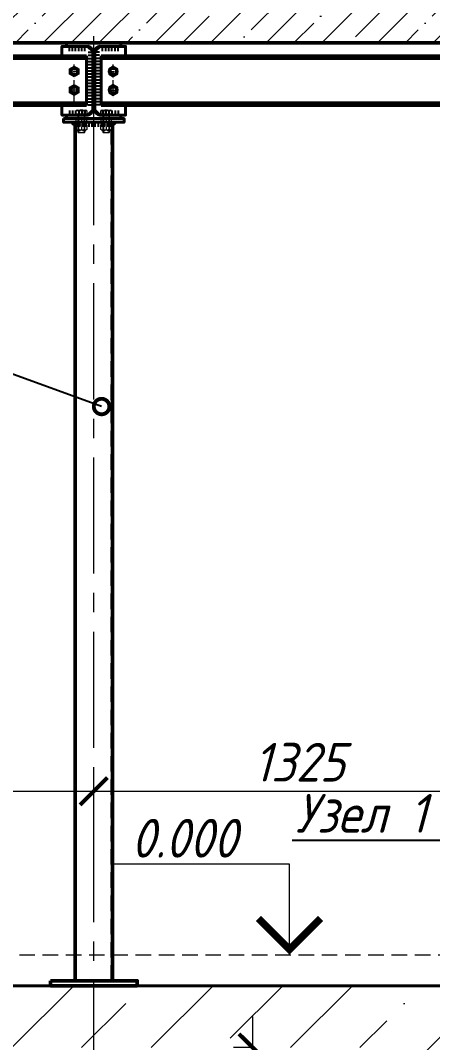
# Model space of a CAD drawing. Header units: millimetres. Extents: x 504091 to 2165846, y 135022 to 442887.
# Drawn here: x 888819 to 890147, y 245371 to 248672 of the extents above; entities that cross this region are included whole.
import ezdxf
from ezdxf import colors
from ezdxf.entities.mleader import LeaderData, LeaderLine
from ezdxf.math import Vec2, Vec3

# ---------------------------------------------------------------- set-up
doc = ezdxf.new("R2010")
doc.units = ezdxf.units.MM
for name, pattern in [('( Dashed )', [0.75, 0.5, -0.25]), ('CENTER2', [1.125, 0.75, -0.125, 0.125, -0.125]), ('осеваяX2', [4, 2.5, -0.5, 0.5, -0.5])]:
    doc.linetypes.add(name, pattern=pattern)
doc.layers.get('Defpoints').update_dxf_attribs({"color": 255})
for name, color, linetype in [('PDF _Геометрия', 7, 'Continuous'), ('PDF _Сплошная заливка', 7, 'Continuous'), ('SGRAND', 7, 'Continuous'), ('металл', 124, 'Continuous')]:
    doc.layers.add(name, color=color, linetype=linetype)
for name, color, linetype, lineweight in [('Лестницы', 7, 'Continuous', 18), ('Монолит тонкий', 204, 'Continuous', 9), ('Оси', 165, 'осеваяX2', 13), ('Размер', 7, 'Continuous', 13), ('размеры', 7, 'Continuous', 9), ('Размеры КР', 164, 'Continuous', 9)]:
    doc.layers.add(name, color=color, linetype=linetype, lineweight=lineweight)
doc.styles.add('GOST 2.304_new', font='isocpeur.ttf', dxfattribs={"width": 0.9, "oblique": 15})
doc.dimstyles.new('SPDS 1_50', dxfattribs={"dimscale": 50, "dimtxt": 2.5, "dimasz": 1.77, "dimexe": 1.25, "dimexo": 0.625, "dimtad": 1, "dimdec": 0, "dimrnd": 0.001, "dimzin": 9, "dimtxsty": 'GOST 2.304_new', "dimblk": 'ARCHTICK', "dimcen": 2.5, "dimdle": 2, "dimclrt": 256, "dimadec": 0, "dimazin": 2, "dimtfac": 0.75, "dimtdec": 0, "dimtmove": 1, "dimatfit": 3, "dimfxl": 0, "dimtolj": 1, "dimlwd": 9, "dimlwe": 9, "dimarcsym": 0})

# ---------------------------------------------------------------- blocks, each defined once
blk = doc.blocks.new('_ArchTick')
at = {"color": 0, "linetype": 'ByBlock', "const_width": 0.15}
blk.add_lwpolyline([(-0.5, -0.5), (0.5, 0.5)], dxfattribs=at)
blk = doc.blocks.new('*D1291')
at = {"layer": 'Defpoints', "color": 0, "lineweight": 20, "transparency": 16777216}
for p in [(889567.3, 245355.1), (889601.9, 245355.1), (889488.4, 243155.1)]:
    blk.add_point(p, dxfattribs=at)
at = {"layer": 'Размеры КР', "color": 0, "lineweight": 9, "transparency": 16777216}
for p, q in [((889567.3, 243055.1), (889567.3, 245455.1)), ((889570.6, 245355.1), (889504.8, 245355.1)), ((889519.7, 243155.1), (889629.8, 243155.1))]:
    blk.add_line(p, q, dxfattribs=at)
at = {"layer": 'Размеры КР', "color": 0, "lineweight": 9, "transparency": 16777216, "xscale": 88.5, "yscale": 88.5, "zscale": 88.5}
for p, rotation in [((889567.3, 245355.1), 90), ((889567.3, 243155.1), 270)]:
    blk.add_blockref('_ArchTick', p, dxfattribs=dict(at, rotation=rotation))
at = {"layer": 'Размеры КР', "lineweight": 20, "transparency": 16777216, "insert": (889473.6, 244255.1), "char_height": 125, "attachment_point": 5, "rotation": 90, "style": 'GOST 2.304_new'}
blk.add_mtext('\\A1;2200', dxfattribs=at)
blk = doc.blocks.new('*D1296')
at = {"layer": 'Defpoints', "color": 0, "lineweight": 20, "transparency": 16777216}
for p in [(889054.9, 246182.9), (889054.9, 245905), (887454.9, 245865.1)]:
    blk.add_point(p, dxfattribs=at)
at = {"layer": 'Размеры КР', "color": 0, "lineweight": 9, "transparency": 16777216}
for p, q in [((887454.9, 245896.4), (887454.9, 246245.4)), ((889054.9, 245936.3), (889054.9, 246245.4)), ((887354.9, 246182.9), (889154.9, 246182.9))]:
    blk.add_line(p, q, dxfattribs=at)
at = {"layer": 'Размеры КР', "color": 0, "lineweight": 9, "transparency": 16777216, "xscale": 88.5, "yscale": 88.5, "zscale": 88.5, "rotation": 180}
blk.add_blockref('_ArchTick', (887454.9, 246182.9), dxfattribs=at)
at = {"layer": 'Размеры КР', "color": 0, "lineweight": 9, "transparency": 16777216, "xscale": 88.5, "yscale": 88.5, "zscale": 88.5}
blk.add_blockref('_ArchTick', (889054.9, 246182.9), dxfattribs=at)
at = {"layer": 'Размеры КР', "lineweight": 20, "transparency": 16777216, "insert": (888254.9, 246276.6), "char_height": 125, "attachment_point": 5, "style": 'GOST 2.304_new'}
blk.add_mtext('\\A1;1600', dxfattribs=at)
blk = doc.blocks.new('*D1351')
at = {"layer": 'Defpoints', "color": 0, "lineweight": 20, "transparency": 16777216}
for p in [(890379.9, 246182.9), (889054.9, 246030.9), (890379.9, 245924.6)]:
    blk.add_point(p, dxfattribs=at)
at = {"layer": 'Размеры КР', "color": 0, "lineweight": 9, "transparency": 16777216}
for p, q in [((889054.9, 246062.1), (889054.9, 246245.4)), ((890379.9, 245955.8), (890379.9, 246245.4)), ((888954.9, 246182.9), (890479.9, 246182.9))]:
    blk.add_line(p, q, dxfattribs=at)
at = {"layer": 'Размеры КР', "color": 0, "lineweight": 9, "transparency": 16777216, "xscale": 88.5, "yscale": 88.5, "zscale": 88.5, "rotation": 180}
blk.add_blockref('_ArchTick', (889054.9, 246182.9), dxfattribs=at)
at = {"layer": 'Размеры КР', "color": 0, "lineweight": 9, "transparency": 16777216, "xscale": 88.5, "yscale": 88.5, "zscale": 88.5}
blk.add_blockref('_ArchTick', (890379.9, 246182.9), dxfattribs=at)
at = {"layer": 'Размеры КР', "lineweight": 20, "transparency": 16777216, "insert": (889717.4, 246276.6), "char_height": 125, "attachment_point": 5, "style": 'GOST 2.304_new'}
blk.add_mtext('\\A1;1325', dxfattribs=at)
blk = doc.blocks.new('_DotSmall')
at = {"color": 0, "linetype": 'ByBlock', "lineweight": 35, "const_width": 0.5}
blk.add_lwpolyline([(-0.0625, 0, 1), (0.0625, 0, 1)], format="xyb", close=True, dxfattribs=at)

msp = doc.modelspace()

# ---------------------------------------------------------------- hatches: boundary and pattern name
at = {"layer": 'SGRAND', "lineweight": 20}
h = msp.add_hatch(dxfattribs=at)
h.set_pattern_fill('ANSI35', color=256, scale=20)
h.paths.add_polyline_path([(887357.416, 248749.7753), (892812.3228, 248749.7753), (892812.3228, 248598.6437), (887357.416, 248598.6437)])
h = msp.add_hatch(dxfattribs=at)
h.set_pattern_fill('ANSI35', color=256, scale=50)
h.paths.add_polyline_path([(888974.8849, 245555.1421), (888974.8849, 245355.1421), (889984.8694, 245355.1421), (889984.8694, 243155.1421), (890184.8694, 243155.1421), (890184.8694, 245355.1421), (892654.8694, 245355.1421), (892654.8694, 243155.1421), (892854.8694, 243155.1421), (892854.8694, 245555.1421)])
h.paths.add_polyline_path([(888974.8849, 245555.1421), (887314.8694, 245555.1421), (887314.8694, 243155.1421), (887514.8694, 243155.1421), (887514.8694, 245355.1421), (888974.8849, 245355.1421)])
h.paths.add_polyline_path([(888426.2842, 243155.1421), (887514.8694, 243155.1421), (887314.8694, 243155.1421), (887014.8694, 243155.1421), (887014.8694, 242855.1421), (888460.0268, 242855.1421)])
h.paths.add_polyline_path([(893069.8755, 243155.1421), (892854.8694, 243155.1421), (892654.8694, 243155.1421), (890184.8694, 243155.1421), (889984.8694, 243155.1421), (888426.2842, 243155.1421), (888460.0268, 242855.1421), (893069.8755, 242855.1421)])
h.paths.add_polyline_path([(893154.8694, 243155.1421), (893069.8755, 243155.1421), (893069.8755, 242855.1421), (893154.8694, 242855.1421)])

# ---------------------------------------------------------------- linework, layer by layer
at = {"layer": 'PDF _Геометрия', "lineweight": 40}
for p, q in [((889031.1866, 248557.2122), (887478.5677, 248557.2122)), ((889031.1866, 248557.2122), (889031.1866, 248397.2489)), ((890356.1866, 248557.2122), (889078.5831, 248557.2122)), ((889078.5831, 248557.2122), (889078.5831, 248397.2489)), ((887478.5677, 248397.2489), (889031.1866, 248397.2489)), ((889078.5831, 248397.2489), (890356.1866, 248397.2489))]:
    msp.add_line(p, q, dxfattribs=at)
for points in [[(888952.3687, 248397.2489), (888952.3687, 248365.994), (889035.3126, 248365.994), (889051.3936, 248382.075), (889051.3936, 248572.0843), (889035.3126, 248587.9537), (888952.3687, 248587.9537), (888952.3687, 248557.2122)], [(889074.2455, 248587.9537), (889142.378, 248587.9537), (889142.378, 248598.9565), (888967.3917, 248598.9565), (888967.3917, 248587.9537), (889035.3126, 248587.9537)], [(889157.401, 248397.2489), (889157.401, 248365.994), (889074.2455, 248365.994), (889058.3761, 248382.075), (889058.3761, 248572.0843), (889074.2455, 248587.9537), (889157.401, 248587.9537), (889157.401, 248557.2122)], [(887478.5677, 248548.7485), (889031.1866, 248548.7485)], [(889078.5831, 248548.7485), (890356.1866, 248548.7485)], [(887478.5677, 248405.501), (889031.1866, 248405.501)], [(889078.5831, 248405.501), (890356.1866, 248405.501)], [(889035.3126, 248365.994), (888967.3917, 248365.994), (888967.3917, 248354.9913), (889142.378, 248354.9913), (889142.378, 248365.994), (889074.2455, 248365.994)]]:
    msp.add_lwpolyline(points, dxfattribs=at)
at = {"layer": 'PDF _Геометрия', "lineweight": 9}
for points in [[(888967.3917, 248587.9537), (889035.3126, 248587.9537)], [(889051.3936, 248572.0843), (889051.3936, 248382.075), (889049.0661, 248379.7475)], [(889058.3761, 248572.0843), (889058.3761, 248382.075), (889060.4921, 248379.7475)], [(889142.378, 248587.9537), (889074.2455, 248587.9537)], [(888981.5684, 248507.1257), (888981.5684, 248507.1257)], [(888981.7799, 248507.1257), (888981.9915, 248505.2214), (888981.9915, 248505.0098)], [(889000.1884, 248507.1257), (888987.7045, 248507.1257)], [(888991.9363, 248516.4357), (888991.9363, 248528.9196)], [(888991.9363, 248510.088), (888991.9363, 248510.088)], [(888993.8407, 248516.8589), (888993.6291, 248516.8589), (888991.9364, 248517.0705)], [(888996.5914, 248515.8009), (888995.5334, 248516.4357), (888994.687, 248516.6473)], [(888998.9189, 248513.8966), (888998.7073, 248514.3198), (888997.4377, 248515.1662)], [(889000.8232, 248511.5691), (888999.9768, 248512.8387), (888999.5537, 248513.2618)], [(889000.8232, 248502.8939), (889001.2464, 248503.9518), (889001.458, 248504.7982)], [(889001.6696, 248508.8184), (889001.458, 248509.4532), (889001.0348, 248510.7227)], [(889001.6696, 248505.6445), (889001.6696, 248505.8561), (889001.8812, 248507.7605)], [(889006.5362, 248507.1257), (889006.5362, 248507.1257)], [(889054.7791, 248487.8101), (889054.7791, 248504.7374)], [(889103.2336, 248507.1257), (889103.2336, 248507.1257)], [(889108.1002, 248505.6445), (889108.1002, 248505.8561), (889107.8886, 248507.7605)], [(889108.1002, 248508.8184), (889108.3118, 248509.4532), (889108.735, 248510.7227)], [(889108.9465, 248502.8939), (889108.5234, 248503.9518), (889108.3118, 248504.7982)], [(889108.9465, 248511.5691), (889109.7929, 248512.8387), (889110.2161, 248513.2618)], [(889109.5813, 248507.1257), (889122.0652, 248507.1257)], [(889110.8509, 248513.8966), (889111.0625, 248514.3198), (889112.332, 248515.1662)], [(889113.1784, 248515.8009), (889114.2363, 248516.4357), (889115.0827, 248516.6473)], [(889115.9291, 248516.8589), (889116.1407, 248516.8589), (889117.8334, 248517.0705)], [(889117.8334, 248516.4357), (889117.8334, 248528.9196)], [(889117.8334, 248510.088), (889117.8334, 248510.088)], [(889127.9898, 248507.1257), (889127.7782, 248505.2214), (889127.7782, 248505.0098)], [(889128.2014, 248507.1257), (889128.2014, 248507.1257)], [(888982.4147, 248503.9518), (888982.6263, 248503.317), (888983.0495, 248502.2591)], [(888983.6843, 248501.4127), (888984.5306, 248500.1432), (888984.9538, 248499.9316)], [(888985.8002, 248499.0852), (888986.0118, 248498.8736), (888987.2813, 248498.0272)], [(888988.3393, 248497.8157), (888989.3973, 248497.3925), (888990.2436, 248497.1809)], [(888991.3016, 248496.9693), (888992.9943, 248497.1809), (888993.2059, 248497.1809)], [(888991.9363, 248491.4679), (888991.9363, 248503.9518)], [(888991.9363, 248485.1201), (888991.9363, 248485.1201)], [(888991.9363, 248466.2885), (888991.9363, 248478.7724)], [(888994.2639, 248497.3925), (888994.8986, 248497.6041), (888996.1682, 248498.0272)], [(888997.0146, 248498.4504), (888998.2841, 248499.2968), (888998.4957, 248499.72)], [(888999.3421, 248500.3548), (888999.5537, 248500.5663), (889000.4, 248502.0475)], [(889054.7791, 248475.3262), (889054.7791, 248475.3262)], [(889110.4277, 248500.3548), (889110.2161, 248500.5663), (889109.3697, 248502.0475)], [(889112.7552, 248498.4504), (889111.4856, 248499.2968), (889111.2741, 248499.72)], [(889115.5059, 248497.3925), (889114.8711, 248497.6041), (889113.6016, 248498.0272)], [(889118.4682, 248496.9693), (889116.7754, 248497.1809), (889116.5638, 248497.1809)], [(889117.8334, 248491.4679), (889117.8334, 248503.9518)], [(889117.8334, 248485.1201), (889117.8334, 248485.1201)], [(889117.8334, 248466.2885), (889117.8334, 248478.7724)], [(889121.4305, 248497.8157), (889120.3725, 248497.3925), (889119.5261, 248497.1809)], [(889123.9696, 248499.0852), (889123.758, 248498.8736), (889122.4884, 248498.0272)], [(889126.0855, 248501.4127), (889125.2391, 248500.1432), (889124.8159, 248499.9316)], [(889127.355, 248503.9518), (889127.1434, 248503.317), (889126.7202, 248502.2591)], [(888979.4524, 248447.0336), (888979.4524, 248447.0336)], [(888981.7799, 248447.0337), (888981.9915, 248445.1293), (888981.9915, 248444.9177)], [(888982.4147, 248444.0714), (888982.6263, 248443.4366), (888983.0495, 248442.167)], [(888983.6843, 248441.3207), (888984.5306, 248440.2627), (888984.9538, 248439.8395)], [(888998.0725, 248447.0336), (888985.5886, 248447.0336)], [(888985.8002, 248439.2048), (888986.0118, 248438.9932), (888987.2813, 248438.1468)], [(888991.9363, 248460.1523), (888991.9363, 248460.1523)], [(888991.9363, 248441.3207), (888991.9363, 248453.8046)], [(888993.8407, 248456.7669), (888993.6291, 248456.7669), (888991.9364, 248456.9785)], [(888996.5914, 248455.7089), (888995.5334, 248456.3437), (888994.687, 248456.5553)], [(888997.0146, 248438.57), (888998.2841, 248439.4163), (888998.4957, 248439.6279)], [(888998.9189, 248454.0162), (888998.7073, 248454.2278), (888997.4377, 248455.2857)], [(888999.3421, 248440.4743), (888999.5537, 248440.6859), (889000.4, 248441.9554)], [(889000.8232, 248451.4771), (888999.9768, 248452.9582), (888999.5537, 248453.1698)], [(889000.8232, 248442.8018), (889001.2464, 248443.8598), (889001.458, 248444.7061)], [(889001.6696, 248448.7264), (889001.458, 248449.5728), (889001.0348, 248450.6307)], [(889001.6696, 248445.7641), (889001.8812, 248447.6684)], [(889004.4203, 248447.0336), (889004.4203, 248447.0336)], [(889054.7791, 248437.8745), (889054.7791, 248462.8423)], [(889105.3495, 248447.0336), (889105.3495, 248447.0336)], [(889108.1002, 248445.7641), (889107.8886, 248447.6684)], [(889108.1002, 248448.7264), (889108.3118, 248449.5728), (889108.735, 248450.6307)], [(889108.9465, 248442.8018), (889108.5234, 248443.8598), (889108.3118, 248444.7061)], [(889108.9465, 248451.4771), (889109.7929, 248452.9582), (889110.2161, 248453.1698)], [(889110.4277, 248440.4743), (889110.2161, 248440.6859), (889109.3697, 248441.9554)], [(889110.8509, 248454.0162), (889111.0625, 248454.2278), (889112.332, 248455.2857)], [(889112.7552, 248438.57), (889111.4856, 248439.4163), (889111.2741, 248439.6279)], [(889111.6972, 248447.0336), (889124.1812, 248447.0336)], [(889113.1784, 248455.7089), (889114.2363, 248456.3437), (889115.0827, 248456.5553)], [(889115.9291, 248456.7669), (889116.1407, 248456.7669), (889117.8334, 248456.9785)], [(889117.8334, 248460.1523), (889117.8334, 248460.1523)], [(889117.8334, 248441.3207), (889117.8334, 248453.8046)], [(889123.9696, 248439.2048), (889123.758, 248438.9932), (889122.4884, 248438.1468)], [(889126.0855, 248441.3207), (889125.2391, 248440.2627), (889124.8159, 248439.8395)], [(889127.355, 248444.0714), (889127.1434, 248443.4366), (889126.7202, 248442.167)], [(889127.9898, 248447.0337), (889127.7782, 248445.1293), (889127.7782, 248444.9177)], [(889130.3173, 248447.0336), (889130.3173, 248447.0336)], [(888988.3393, 248437.7236), (888989.3973, 248437.3004), (888990.2436, 248437.3004)], [(888991.3016, 248437.0888), (888992.9943, 248437.0888), (888993.2059, 248437.0888)], [(888991.9363, 248435.1845), (888991.9363, 248435.1845)], [(888991.9363, 248416.3529), (888991.9363, 248428.8368)], [(888991.9363, 248422.2167), (888991.9363, 248422.2167)], [(888991.9363, 248404.8662), (888991.9363, 248415.8689)], [(888994.2639, 248437.3004), (888994.8986, 248437.512), (888996.1682, 248437.9352)], [(889054.7791, 248425.3906), (889054.7791, 248425.3906)], [(889054.7791, 248387.9388), (889054.7791, 248412.9067)], [(889115.5059, 248437.3004), (889114.8711, 248437.512), (889113.6016, 248437.9352)], [(889118.4682, 248437.0888), (889116.7754, 248437.0888), (889116.5638, 248437.0888)], [(889117.8334, 248435.1845), (889117.8334, 248435.1845)], [(889117.8334, 248422.2167), (889117.8334, 248422.2167)], [(889121.4305, 248437.7236), (889120.3725, 248437.3004), (889119.5261, 248437.3004)], [(889006.113, 248379.7475), (889006.113, 248368.9563), (889006.113, 248309.0759)], [(889014.7883, 248378.9011), (889014.7883, 248366.4172)], [(889023.4635, 248379.7475), (889023.4635, 248368.9563), (889023.4635, 248309.0759)], [(889086.0946, 248379.7475), (889086.0946, 248368.9563), (889086.0946, 248309.0759)], [(889094.7699, 248397.2489), (889094.7699, 248397.2489)], [(889094.7699, 248378.9011), (889094.7699, 248366.4172)], [(889103.4452, 248379.7475), (889103.4452, 248368.9563), (889103.4452, 248309.0759)], [(889035.3126, 248365.994), (888967.3917, 248365.994)], [(889114.8711, 248343.1421), (888994.8986, 248343.1421)], [(889004.4203, 248368.9563), (889004.4203, 248365.994)], [(889004.8434, 248310.3454), (889004.8434, 248368.3215)], [(889024.7331, 248354.9913), (889004.8434, 248354.9913)], [(889006.113, 248350.971), (889006.113, 248337.006)], [(889014.7883, 248360.2811), (889014.7883, 248360.2811)], [(889014.7883, 248353.9333), (889014.7883, 248341.4494)], [(889023.4635, 248350.971), (889023.4635, 248337.006)], [(889024.7331, 248368.3215), (889024.7331, 248310.3454)], [(889025.3678, 248368.9563), (889025.3678, 248365.994)], [(889054.7791, 248363.4549), (889054.7791, 248363.4549)], [(889054.7791, 248325.7916), (889054.7791, 248350.971)], [(889074.2455, 248365.994), (889142.378, 248365.994)], [(889084.4019, 248368.9563), (889084.4019, 248365.994)], [(889084.8251, 248310.3454), (889084.8251, 248368.3215)], [(889104.7147, 248354.9913), (889084.8251, 248354.9913)], [(889086.0946, 248350.971), (889086.0946, 248337.006)], [(889094.7699, 248360.2811), (889094.7699, 248360.2811)], [(889094.7699, 248353.9333), (889094.7699, 248341.4494)], [(889103.4452, 248350.971), (889103.4452, 248337.006)], [(889104.7147, 248368.3215), (889104.7147, 248310.3454)], [(889105.3495, 248368.9563), (889105.3495, 248365.994)], [(889006.113, 248332.9857), (889006.113, 248319.0207)], [(889014.7883, 248335.1017), (889014.7883, 248335.1017)], [(889014.7883, 248328.9655), (889014.7883, 248316.4816)], [(889014.7883, 248310.1338), (889014.7883, 248310.1338)], [(889023.4635, 248332.9857), (889023.4635, 248319.0207)], [(889054.7791, 248313.3077), (889054.7791, 248313.3077)], [(889086.0946, 248332.9857), (889086.0946, 248319.0207)], [(889094.7699, 248335.1017), (889094.7699, 248335.1017)], [(889094.7699, 248328.9655), (889094.7699, 248316.4816)], [(889094.7699, 248310.1338), (889094.7699, 248310.1338)], [(889103.4452, 248332.9857), (889103.4452, 248319.0207)]]:
    msp.add_lwpolyline(points, dxfattribs=at)
at = {"layer": 'PDF _Геометрия', "lineweight": 25}
for points in [[(888976.2786, 248572.9307), (888976.2786, 248587.9537)], [(888986.435, 248572.9307), (888986.435, 248587.9537)], [(888996.3798, 248572.9307), (888996.3798, 248587.9537)], [(889006.3246, 248572.9307), (889006.3246, 248587.9537)], [(889016.2694, 248572.9307), (889016.2694, 248587.9537)], [(889026.4258, 248572.9307), (889026.4258, 248587.9537)], [(889083.344, 248572.9307), (889083.344, 248587.9537)], [(889093.2888, 248572.9307), (889093.2888, 248587.9537)], [(889103.2336, 248572.9307), (889103.2336, 248587.9537)], [(889113.39, 248572.9307), (889113.39, 248587.9537)], [(889123.3348, 248572.9307), (889123.3348, 248587.9537)], [(889133.2796, 248572.9307), (889133.2796, 248587.9537)], [(889036.3706, 248569.0613), (889051.3936, 248569.0613)], [(889036.3706, 248559.1165), (889051.3936, 248559.1165)], [(889036.3706, 248548.9601), (889051.3936, 248548.9601)], [(889036.3706, 248539.0153), (889051.3936, 248539.0153)], [(889073.3991, 248569.0613), (889058.3761, 248569.0613)], [(889073.3991, 248559.1165), (889058.3761, 248559.1165)], [(889073.3991, 248548.9601), (889058.3761, 248548.9601)], [(889073.3991, 248539.0153), (889058.3761, 248539.0153)], [(889036.3706, 248529.0705), (889051.3936, 248529.0705)], [(889036.3706, 248519.1257), (889051.3936, 248519.1257)], [(889036.3706, 248508.9693), (889051.3936, 248508.9693)], [(889073.3991, 248529.0705), (889058.3761, 248529.0705)], [(889073.3991, 248519.1257), (889058.3761, 248519.1257)], [(889073.3991, 248508.9693), (889058.3761, 248508.9693)], [(889036.3706, 248499.0245), (889051.3936, 248499.0245)], [(889036.3706, 248489.0797), (889051.3936, 248489.0797)], [(889036.3706, 248479.1349), (889051.3936, 248479.1349)], [(889073.3991, 248499.0245), (889058.3761, 248499.0245)], [(889073.3991, 248489.0797), (889058.3761, 248489.0797)], [(889073.3991, 248479.1349), (889058.3761, 248479.1349)], [(889036.3706, 248468.9785), (889051.3936, 248468.9785)], [(889036.3706, 248459.0337), (889051.3936, 248459.0337)], [(889036.3706, 248449.0888), (889051.3936, 248449.0888)], [(889036.3706, 248439.144), (889051.3936, 248439.144)], [(889073.3991, 248468.9785), (889058.3761, 248468.9785)], [(889073.3991, 248459.0337), (889058.3761, 248459.0337)], [(889073.3991, 248449.0888), (889058.3761, 248449.0888)], [(889073.3991, 248439.144), (889058.3761, 248439.144)], [(889036.3706, 248428.9876), (889051.3936, 248428.9876)], [(889036.3706, 248419.0428), (889051.3936, 248419.0428)], [(889036.3706, 248409.098), (889051.3936, 248409.098)], [(889073.3991, 248428.9876), (889058.3761, 248428.9876)], [(889073.3991, 248419.0428), (889058.3761, 248419.0428)], [(889073.3991, 248409.098), (889058.3761, 248409.098)], [(888976.2786, 248381.017), (888976.2786, 248365.994)], [(888986.435, 248381.017), (888986.435, 248365.994)], [(888996.3798, 248381.017), (888996.3798, 248365.994)], [(889006.3246, 248381.017), (889006.3246, 248365.994)], [(889016.2694, 248381.017), (889016.2694, 248365.994)], [(889026.4258, 248381.017), (889026.4258, 248365.994)], [(889036.3706, 248399.1532), (889051.3936, 248399.1532)], [(889073.3991, 248399.1532), (889058.3761, 248399.1532)], [(889083.344, 248381.017), (889083.344, 248365.994)], [(889093.2888, 248381.017), (889093.2888, 248365.994)], [(889103.2336, 248381.017), (889103.2336, 248365.994)], [(889113.39, 248381.017), (889113.39, 248365.994)], [(889123.3348, 248381.017), (889123.3348, 248365.994)], [(889133.2796, 248381.017), (889133.2796, 248365.994)], [(888999.7652, 248328.1191), (888999.7652, 248343.1421)], [(889009.9216, 248328.1191), (889009.9216, 248343.1421)], [(889019.8665, 248328.1191), (889019.8665, 248343.1421)], [(889029.8113, 248328.1191), (889029.8113, 248343.1421)], [(889039.7561, 248328.1191), (889039.7561, 248343.1421)], [(889049.9125, 248328.1191), (889049.9125, 248343.1421)], [(889059.8573, 248328.1191), (889059.8573, 248343.1421)], [(889069.8021, 248328.1191), (889069.8021, 248343.1421)], [(889079.7469, 248328.1191), (889079.7469, 248343.1421)], [(889089.9033, 248328.1191), (889089.9033, 248343.1421)], [(889099.8481, 248328.1191), (889099.8481, 248343.1421)], [(889109.7929, 248328.1191), (889109.7929, 248343.1421)]]:
    msp.add_lwpolyline(points, dxfattribs=at)
at = {"layer": 'PDF _Геометрия', "lineweight": 40}
for points in [[(889035.4184, 248588.1653, -0.414208609), (889051.3936, 248572.0843), (889051.3936, 248382.075, -0.414208609), (889035.4184, 248366.2056)], [(889074.3513, 248366.2056, -0.414208609), (889058.3761, 248382.075), (889058.3761, 248572.0843, -0.414208609), (889074.3513, 248588.1653)]]:
    msp.add_lwpolyline(points, format="xyb", dxfattribs=at)
at = {"layer": 'PDF _Геометрия', "lineweight": 9}
for points in [[(889006.7478, 248498.4504), (888991.9364, 248489.7752), (888976.9133, 248498.4504), (888976.9133, 248515.8009), (888991.9364, 248524.2646), (889006.7478, 248515.8009)], [(889103.022, 248498.4504), (889117.8334, 248489.7752), (889132.8564, 248498.4504), (889132.8564, 248515.8009), (889117.8334, 248524.2646), (889103.022, 248515.8009)], [(889006.7478, 248438.3584), (888991.9364, 248429.6831), (888976.9133, 248438.3584), (888976.9133, 248455.7089), (888991.9364, 248464.3842), (889006.7478, 248455.7089)], [(889103.022, 248438.3584), (889117.8334, 248429.6831), (889132.8564, 248438.3584), (889132.8564, 248455.7089), (889117.8334, 248464.3842), (889103.022, 248455.7089)], [(888997.4377, 248379.7475), (889000.6116, 248381.6518), (889029.1765, 248381.6518), (889032.1388, 248379.7475), (889032.1388, 248368.9563), (888997.4377, 248368.9563)], [(889077.4194, 248379.7475), (889080.5933, 248381.6518), (889109.1581, 248381.6518), (889112.1204, 248379.7475), (889112.1204, 248368.9563), (889077.4194, 248368.9563)], [(889033.4083, 248368.9563), (889033.4083, 248365.994), (888996.3798, 248365.994), (888996.3798, 248368.9563)], [(889032.1388, 248332.9857), (889032.1388, 248319.0207), (889028.7533, 248317.1164), (889001.0348, 248317.1164), (888997.4377, 248319.0207), (888997.4377, 248332.9857), (889001.0348, 248335.1017), (889028.7533, 248335.1017), (889032.1388, 248337.006), (889032.1388, 248350.971), (889028.7533, 248353.0869), (889001.0348, 248353.0869), (888997.4377, 248350.971), (888997.4377, 248337.006), (889001.0348, 248335.1017), (889028.7533, 248335.1017)], [(889113.39, 248368.9563), (889113.39, 248365.994), (889076.3614, 248365.994), (889076.3614, 248368.9563)], [(889112.1204, 248332.9857), (889112.1204, 248319.0207), (889108.735, 248317.1164), (889081.0164, 248317.1164), (889077.4194, 248319.0207), (889077.4194, 248332.9857), (889081.0164, 248335.1017), (889108.735, 248335.1017), (889112.1204, 248337.006), (889112.1204, 248350.971), (889108.735, 248353.0869), (889081.0164, 248353.0869), (889077.4194, 248350.971), (889077.4194, 248337.006), (889081.0164, 248335.1017), (889108.735, 248335.1017)], [(889006.113, 248309.0759), (889004.8434, 248310.3454), (889024.7331, 248310.3454), (889023.4635, 248309.0759)], [(889086.0946, 248309.0759), (889084.8251, 248310.3454), (889104.7147, 248310.3454), (889103.4452, 248309.0759)]]:
    msp.add_lwpolyline(points, close=True, dxfattribs=at)
at = {"layer": 'PDF _Геометрия', "lineweight": 25}
for points in [[(889032.3776, 248379.912, 0.204687576), (889023.6478, 248379.912, 0.102893989), (889006.2556, 248379.9167, 0.204687576), (888997.622, 248379.912)], [(889112.3593, 248379.912, 0.204687576), (889103.6294, 248379.912, 0.102893989), (889086.2373, 248379.9167, 0.204687576), (889077.6037, 248379.912)], [(889028.7066, 248353.0867, 0.190384758), (889023.5565, 248351.0984, 0.190411574), (889018.432, 248353.0867)], [(889108.6883, 248353.0867, 0.190384758), (889103.5381, 248351.0984, 0.190411574), (889098.4136, 248353.0867)], [(889018.432, 248335.3135, 0.190384758), (889023.5565, 248337.3019, 0.190411574), (889028.7066, 248335.3135)], [(889028.7066, 248335.1014, 0.190384758), (889023.5565, 248333.1131, 0.190411574), (889018.432, 248335.1014)], [(889018.432, 248317.1166, 0.190384758), (889023.5565, 248319.105, 0.190411574), (889028.7066, 248317.1167)], [(889108.6883, 248335.1014, 0.190384758), (889103.5381, 248333.1131, 0.190411574), (889098.4136, 248335.1014)], [(889098.4137, 248335.3135, 0.190384758), (889103.5382, 248337.3019, 0.190411574), (889108.6883, 248335.3135)], [(889098.4137, 248317.1166, 0.190384758), (889103.5382, 248319.105, 0.190411574), (889108.6883, 248317.1167)]]:
    msp.add_lwpolyline(points, format="xyb", dxfattribs=at)
at = {"layer": 'PDF _Геометрия', "lineweight": 40}
msp.add_lwpolyline([(888957.4469, 248354.9913), (889152.3228, 248354.9913), (889152.3228, 248343.1421), (888957.4469, 248343.1421)], close=True, dxfattribs=at)
at = {"layer": 'PDF _Геометрия', "lineweight": 20}
msp.add_lwpolyline([(889096.0394, 248354.9913), (889140.8969, 248354.9913)], dxfattribs=at)
at = {"layer": 'PDF _Геометрия', "lineweight": 25}
for centre, radius in [((888992.0421, 248507.2314), 13.8593), ((888992.042, 248507.2313), 8.5696), ((889117.7276, 248507.2314), 13.8593), ((889117.7277, 248507.2313), 8.5696), ((888992.0421, 248447.1394), 13.8593), ((888992.042, 248447.1393), 8.5696), ((889117.7276, 248447.1394), 13.8593), ((889117.7277, 248447.1393), 8.5696)]:
    msp.add_circle(centre, radius, dxfattribs=at)
for centre, radius, start, end in [((888997.9664, 248346.2099), 14.7052, 192.1008097, 258.0427296), ((889001.1406, 248345.5758), 7.5111, 47.3283556, 90.4512565), ((889004.103, 248368.4275), 0.7404, 359.9894498, 90.0105505), ((889011.5089, 248345.5749), 7.5121, 89.551709, 132.668679), ((889025.6851, 248368.4275), 0.7404, 89.9894498, 180.0105502), ((889081.1223, 248345.5758), 7.5111, 47.3283556, 90.4512565), ((889084.0847, 248368.4275), 0.7404, 359.9894496, 90.0105504), ((889091.4906, 248345.5749), 7.5121, 89.551709, 132.668679), ((889105.6667, 248368.4275), 0.7404, 89.9894496, 180.0105505), ((889111.803, 248346.2102), 14.7056, 281.9590731, 347.8990555), ((889001.1406, 248327.5905), 7.5111, 47.3283556, 90.4512565), ((889001.1403, 248342.8253), 7.5121, 269.551709, 312.668679), ((889001.1403, 248324.6284), 7.5121, 269.551709, 312.668679), ((889011.5089, 248327.5896), 7.5121, 89.551709, 132.668679), ((889011.5086, 248342.8244), 7.5111, 227.3283556, 270.4512565), ((889011.5086, 248324.6275), 7.5111, 227.3283556, 270.4512565), ((889081.1219, 248342.8253), 7.5121, 269.551709, 312.668679), ((889081.1223, 248327.5905), 7.5111, 47.3283556, 90.4512565), ((889081.1219, 248324.6284), 7.5121, 269.551709, 312.668679), ((889091.4902, 248342.8244), 7.5111, 227.3283556, 270.4512565), ((889091.4906, 248327.5896), 7.5121, 89.551709, 132.668679), ((889091.4902, 248324.6275), 7.5111, 227.3283556, 270.4512565)]:
    msp.add_arc(centre, radius, start, end, dxfattribs=at)
at = {"layer": 'PDF _Сплошная заливка', "lineweight": 20, "transparency": 33554559}
for points in [[(888983.4727, 248343.1421), (888984.1075, 248343.1421), (888984.1075, 248340.8146)], [(888984.1075, 248343.1421), (888984.1075, 248340.8146), (888985.1654, 248338.4871)], [(888984.1075, 248343.1421), (888985.1654, 248343.1421), (888985.1654, 248338.4871)], [(888985.1654, 248343.1421), (888985.1654, 248338.4871), (888986.6466, 248336.5828)], [(888985.1654, 248343.1421), (888986.6466, 248343.1421), (888986.6466, 248336.5828)], [(888986.6466, 248343.1421), (888986.6466, 248336.5828), (888988.3393, 248334.8901)], [(888986.6466, 248343.1421), (888988.3393, 248343.1421), (888988.3393, 248334.8901)], [(888988.3393, 248343.1421), (888988.3393, 248334.8901), (888990.2436, 248333.4089)], [(888988.3393, 248343.1421), (888990.2436, 248343.1421), (888990.2436, 248333.4089)], [(888990.2436, 248343.1421), (888990.2436, 248333.4089), (888992.5711, 248332.351)], [(888990.2436, 248343.1421), (888992.5711, 248343.1421), (888992.5711, 248332.351)], [(888992.5711, 248343.1421), (888992.5711, 248332.351), (888994.8986, 248331.7162)], [(888994.8986, 248331.7162), (888992.5711, 248343.1421), (888994.8986, 248343.1421)], [(889114.8711, 248331.7162), (889114.8711, 248343.1421), (889117.1986, 248332.351)], [(889114.8711, 248343.1421), (889117.1986, 248332.351), (889117.1986, 248343.1421)], [(889117.1986, 248332.351), (889117.1986, 248343.1421), (889119.3145, 248333.4089)], [(889117.1986, 248343.1421), (889119.3145, 248333.4089), (889119.3145, 248343.1421)], [(889119.3145, 248333.4089), (889119.3145, 248343.1421), (889121.2189, 248334.8901)], [(889119.3145, 248343.1421), (889121.2189, 248334.8901), (889121.2189, 248343.1421)], [(889121.2189, 248334.8901), (889121.2189, 248343.1421), (889122.9116, 248336.5828)], [(889121.2189, 248343.1421), (889122.9116, 248336.5828), (889122.9116, 248343.1421)], [(889122.9116, 248336.5828), (889122.9116, 248343.1421), (889124.3927, 248338.4871)], [(889122.9116, 248343.1421), (889124.3927, 248338.4871), (889124.3927, 248343.1421)], [(889124.3927, 248338.4871), (889124.3927, 248343.1421), (889125.4507, 248340.8146)], [(889124.3927, 248343.1421), (889125.4507, 248340.8146), (889125.4507, 248343.1421)], [(889125.4507, 248340.8146), (889125.4507, 248343.1421), (889126.0855, 248343.1421)]]:
    msp.add_solid(points, dxfattribs=at)
at = {"layer": 'Лестницы', "color": 5, "linetype": '( Dashed )', "lineweight": 9, "ltscale": 100}
for p, q in [((888998.8849, 245571.1421), (888998.8849, 248343.1421)), ((889110.8849, 245571.1421), (889110.8849, 248343.1421)), ((887314.8694, 245655.1421), (892854.8694, 245655.1421))]:
    msp.add_line(p, q, dxfattribs=at)
at = {"layer": 'металл', "lineweight": 50, "ltscale": 500}
for p, q in [((887357.3913, 248599.6433), (892812.3228, 248598.6437)), ((888994.8849, 245571.1421), (888994.8849, 248343.1421)), ((889114.8849, 245571.1421), (889114.8849, 248343.1421))]:
    msp.add_line(p, q, dxfattribs=at)
msp.add_lwpolyline([(888914.8849, 245571.1421), (889194.8849, 245571.1421), (889194.8849, 245555.1421), (888914.8849, 245555.1421)], close=True, dxfattribs=at)
at = {"layer": 'Монолит тонкий', "lineweight": 40, "ltscale": 100}
msp.add_line((887314.8694, 245555.1421), (892854.8694, 245555.1421), dxfattribs=at)
at = {"layer": 'Оси', "linetype": 'CENTER2', "ltscale": 500}
msp.add_line((889054.8849, 245198.1254), (889054.8849, 248620.9913), dxfattribs=at)
at = {"layer": 'размеры', "ltscale": 50}
msp.add_lwpolyline([(889685.8692, 245655.1421), (889685.8692, 245947.4458), (889118.7476, 245947.4458)], dxfattribs=at)
at = {"layer": 'размеры', "ltscale": 50, "const_width": 24}
msp.add_lwpolyline([(889785.8692, 245772.1127), (889685.8692, 245672.1127), (889585.8692, 245772.1127)], dxfattribs=at)
at = {"layer": 'Размеры КР', "lineweight": 20}
msp.add_lwpolyline([(887357.416, 248749.7753), (892812.3228, 248749.7753), (892812.3228, 248598.6437), (887357.3913, 248599.6433)], close=True, dxfattribs=at)

# ---------------------------------------------------------------- texts
at = {"layer": 'размеры', "ltscale": 50, "style": 'GOST 2.304_new', "oblique": 15, "width": 0.9}
msp.add_text('0.000', height=125, dxfattribs=at).set_placement((889175.0248, 245968.732))

# ---------------------------------------------------------------- dimensions: what is measured, and where the dimension line sits
at = {"layer": 'Размеры КР', "lineweight": 20}
for base, p1, p2, picture, middle in [((889054.8849, 246182.8963), (887454.8694, 245865.1463), (889054.8849, 245905.0376), '*D1296', (888254.8771, 246276.6463)), ((890379.8849, 246182.8963), (889054.8849, 246030.8929), (890379.8849, 245924.5642), '*D1351', (889717.3849, 246276.6463))]:
    dim = msp.add_linear_dim(base=base, p1=p1, p2=p2, dimstyle='SPDS 1_50', dxfattribs=at)
    dim.commit()
    dim.dimension.update_dxf_attribs({"geometry": picture, "text_midpoint": middle})
dim = msp.add_linear_dim(base=(889567.3433, 245355.1421), p1=(889488.4366, 243155.1421), p2=(889601.866, 245355.1421), angle=90, dimstyle='SPDS 1_50', dxfattribs=at)
dim.commit()
dim.dimension.update_dxf_attribs({"geometry": '*D1291', "text_midpoint": (889473.5933, 244255.1421)})

# ---------------------------------------------------------------- leaders
at = {"layer": 'Размер', "ltscale": 20}
ml = msp.add_multileader_mtext('Standard', dxfattribs=at)
ml.set_content('\\A1;Колонна\\Pтруба120х4', color=256, style='GOST 2.304_new')
ml.set_leader_properties()
ml.set_arrow_properties(name='DOTSMALL')
ml.build(insert=Vec2(0, 0))
ml.multileader.update_dxf_attribs({"text_left_attachment_type": 6, "text_right_attachment_type": 6, "dogleg_length": 1, "arrow_head_size": 100})
ctx = ml.context
ctx.base_point, ctx.char_height, ctx.arrow_head_size, ctx.landing_gap_size, ctx.plane_origin = Vec3(887870.0333, 247864.7953), 125, 100, 0, Vec3(867851.3017, 393708.6712)
ctx.left_attachment, ctx.right_attachment, ctx.text_align_type = 6, 6, 1
notes = []
notes.append((ctx, [(1, (1, 1, 0), (887869.0333, 247864.7953), (1, 0), 1, [(0, [(889080.0534, 247425.0422)], 0, []), (1, [(887424.0534, 247406.5208)], 0, [])])]))
ctx.mtext.insert, ctx.mtext.rotation, ctx.mtext.width, ctx.mtext.alignment, ctx.mtext.flow_direction = Vec3(888325.7465, 248027.2953), 6.283185307, 1286.674802, 2, 5
ml = msp.add_multileader_mtext('Standard', dxfattribs=at)
ml.set_content('\\A1;Узел 1', color=256, style='GOST 2.304_new')
ml.set_leader_properties()
ml.set_arrow_properties(name='DOTSMALL')
ml.build(insert=Vec2(0, 0))
ml.multileader.update_dxf_attribs({"text_left_attachment_type": 6, "text_right_attachment_type": 6, "dogleg_length": 1, "arrow_head_size": 100})
ctx = ml.context
ctx.base_point, ctx.char_height, ctx.arrow_head_size, ctx.landing_gap_size, ctx.plane_origin = Vec3(889672.3846, 246024.1088), 125, 100, 0, Vec3(868893.878, 392465.562)
ctx.left_attachment, ctx.right_attachment, ctx.text_align_type = 6, 6, 1
notes.append((ctx, [(0, (1, 1, 0), (890181.2469, 246024.1088), (-1, 0), 20, [(0, [(890260.0607, 245796.5722)], 0, [])])]))
ctx.mtext.insert, ctx.mtext.rotation, ctx.mtext.width, ctx.mtext.alignment, ctx.mtext.flow_direction = Vec3(889916.8157, 246174.1088), 6.283185307, 1286.674802, 2, 5
for ctx, leaders in notes:
    for number, flags, end, landing, length, lines in leaders:
        leader = LeaderData()
        leader.index, (leader.has_last_leader_line, leader.has_dogleg_vector, leader.attachment_direction) = number, flags
        leader.last_leader_point, leader.dogleg_vector, leader.dogleg_length = Vec3(end), Vec3(landing), length
        for number, points, colour, breaks in lines:
            line = LeaderLine()
            line.index, line.vertices, line.color, line.breaks = number, Vec3.list(points), colors.encode_raw_color(colour), breaks
            leader.lines.append(line)
        ctx.leaders.append(leader)

doc.saveas('drawing.dxf')
